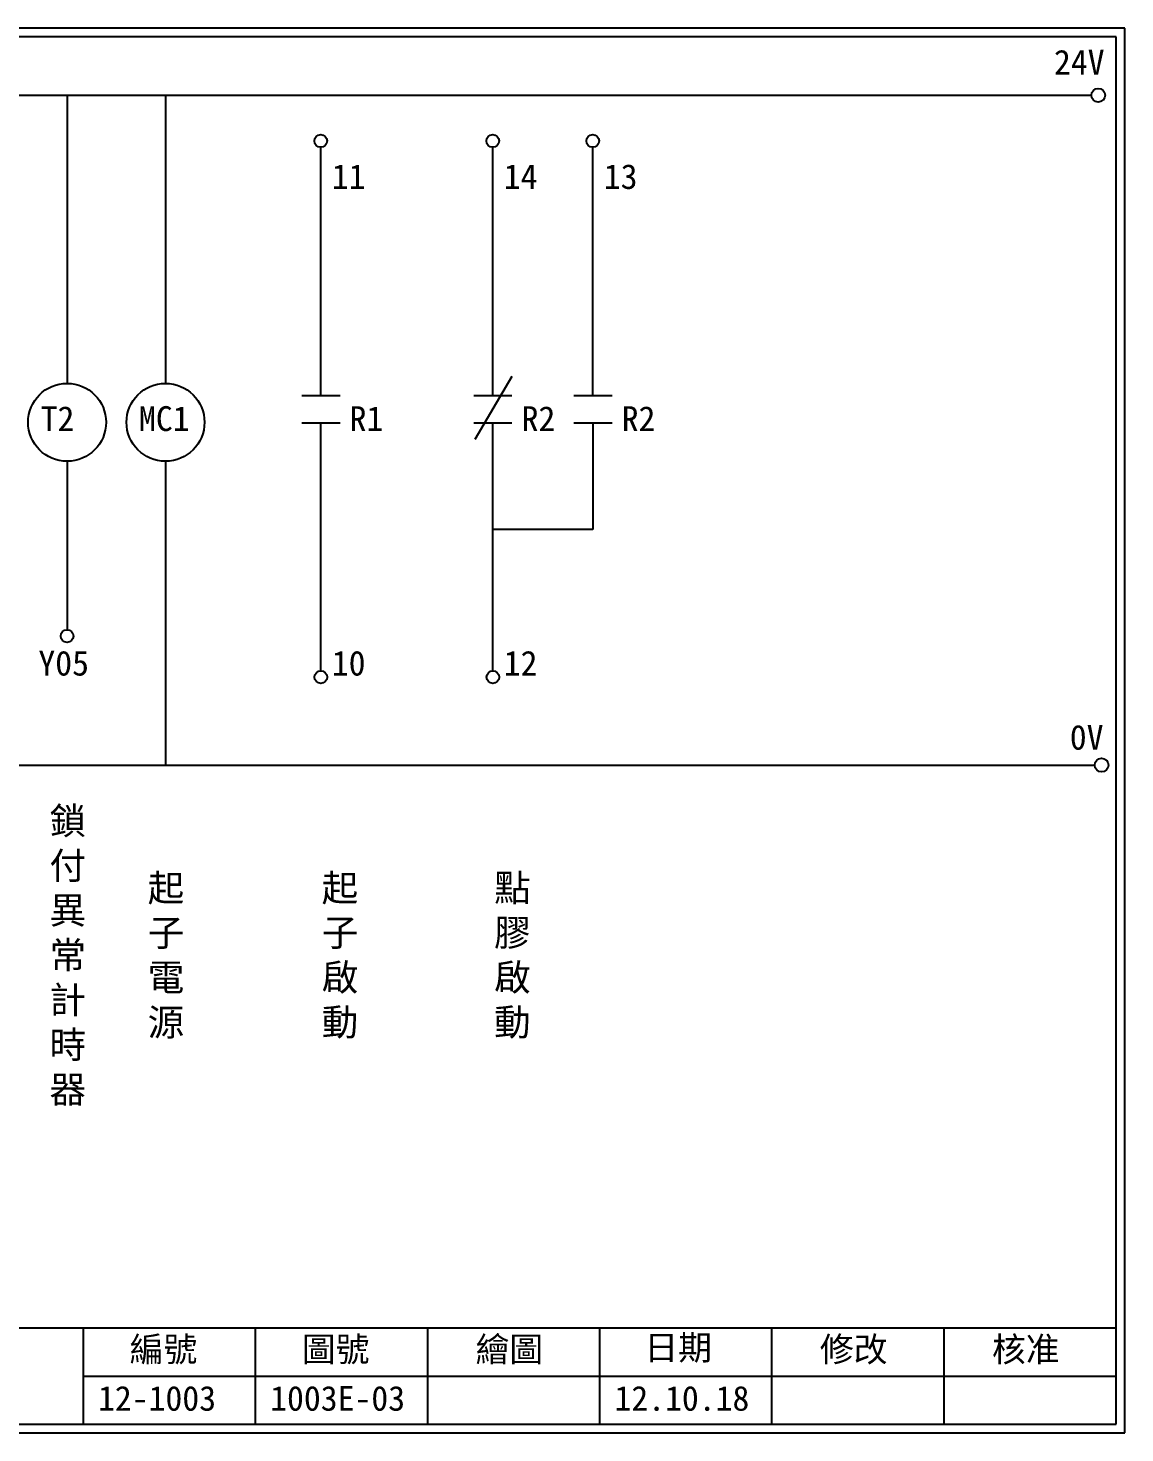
# Model space of a CAD drawing. Extents: x 926 to 1213, y 3 to 207.
# Drawn here: x 1053.5 to 1212.7, y 3 to 207 of the extents above; entities that cross this region are included whole.
import ezdxf

# ---------------------------------------------------------------- set-up
doc = ezdxf.new("R2010")
doc.units = 0
doc.layers.get('0').update_dxf_attribs({"linetype": 'CONTINUOUS'})
doc.layers.add('圖框層', color=7, linetype='CONTINUOUS')
doc.layers.add('標尺寸層', color=3, linetype='CONTINUOUS')
doc.styles.add('CNS', font='romanc.shx', dxfattribs={"bigfont": 'chineset.shx'})
doc.styles.add('STSL', font='KAIU.TTF')

msp = doc.modelspace()

# ---------------------------------------------------------------- linework, layer by layer
for p, q in [((1095.95, 153.64), (1095.95, 189.66)), ((1120.93, 153.64), (1120.93, 189.66)), ((1135.46, 153.64), (1135.46, 189.66)), ((1095.97, 113.65), (1095.97, 149.67)), ((1120.95, 113.65), (1120.95, 149.67))]:
    msp.add_line(p, q)
for centre in [(1208.88, 197.22), (1209.36, 99.96)]:
    msp.add_circle(centre, 1)
at = {"layer": '圖框層', "color": 7}
for p, q in [((1212.74, 206.97), (925.74, 206.97)), ((1212.74, 3), (1212.74, 206.97)), ((1211.49, 205.72), (926.99, 205.72)), ((1211.49, 4.25), (1211.49, 205.72)), ((926.99, 18.25), (1211.49, 18.25)), ((1061.49, 4.25), (1061.49, 18.25)), ((1086.49, 4.25), (1086.49, 18.25)), ((1111.49, 4.25), (1111.49, 18.25)), ((1136.49, 4.25), (1136.49, 18.25)), ((1161.49, 4.25), (1161.49, 18.25)), ((1186.49, 4.25), (1186.49, 18.25)), ((1061.49, 11.25), (1211.49, 11.25)), ((926.99, 4.25), (1211.49, 4.25)), ((925.74, 3), (1212.74, 3))]:
    msp.add_line(p, q, dxfattribs=at)
at = {"layer": '標尺寸層', "color": 7}
for p, q in [((930.28, 197.22), (1207.88, 197.22)), ((1059.12, 197.22), (1059.12, 155.39)), ((1073.41, 197.22), (1073.41, 155.39)), ((1093.19, 153.64), (1098.76, 153.64)), ((1118.17, 153.64), (1123.73, 153.64)), ((1132.7, 153.64), (1138.26, 153.64)), ((1093.19, 149.67), (1098.76, 149.67)), ((1118.17, 149.67), (1123.73, 149.67)), ((1132.7, 149.67), (1138.26, 149.67)), ((1059.12, 144.07), (1059.12, 119.62)), ((1073.41, 144.07), (1073.41, 99.96)), ((930.49, 99.96), (1208.36, 99.96))]:
    msp.add_line(p, q, dxfattribs=at)
at = {"layer": '標尺寸層'}
for p, q in [((1123.72, 156.39), (1118.33, 147.22)), ((1135.48, 149.67), (1135.48, 134.19)), ((1135.48, 134.19), (1120.95, 134.19))]:
    msp.add_line(p, q, dxfattribs=at)
at = {"layer": '標尺寸層', "color": 7}
for centre, radius in [((1095.95, 190.58), 0.92), ((1120.93, 190.58), 0.92), ((1135.46, 190.58), 0.92), ((1059.12, 149.73), 5.66), ((1073.41, 149.73), 5.66), ((1059.12, 118.7), 0.92), ((1095.97, 112.73), 0.92), ((1120.95, 112.73), 0.92)]:
    msp.add_circle(centre, radius, dxfattribs=at)

# ---------------------------------------------------------------- texts
at = {"layer": '圖框層', "color": 4, "style": 'STSL'}
for s, p in [('24V', (1202.44, 200.22)), ('11', (1097.56, 183.61)), ('14', (1122.53, 183.61)), ('13', (1137.06, 183.61)), ('T2', (1055.28, 148.47)), ('MC1', (1069.56, 148.47)), ('R1', (1100.15, 148.47)), ('R2', (1125.13, 148.47)), ('R2', (1139.66, 148.47)), ('Y05', (1054.95, 112.96)), ('10', (1097.56, 112.96)), ('12', (1122.53, 112.96)), ('0V', (1204.74, 102.2)), ('編號', (1068.21, 13.34)), ('圖號', (1093.21, 13.34)), ('繪圖', (1118.44, 13.34)), ('日期', (1142.96, 13.59)), ('修改', (1168.44, 13.34)), ('核准', (1193.44, 13.34)), ('12-1003', (1063.61, 6.22)), ('1003E-03', (1088.61, 6.22)), ('12.10.18', (1138.61, 6.22))]:
    msp.add_text(s, height=3.6, dxfattribs=at).set_placement(p)
at = {"layer": '標尺寸層', "color": 7, "char_height": 3.9, "width": 2.8481, "attachment_point": 5, "style": 'CNS'}
for s, insert in [('{\\fDFKai-SB|b0|i0|c136|p65;鎖付異常計時器}', (1059.22, 72.16)), ('{\\fDFKai-SB|b0|i0|c136|p65;起子電源}', (1073.48, 72.16)), ('{\\fDFKai-SB|b0|i0|c136|p65;起子啟動}', (1098.75, 72.16)), ('{\\fDFKai-SB|b0|i0|c136|p65;點膠啟動}', (1123.79, 72.16))]:
    msp.add_mtext(s, dxfattribs=dict(at, insert=insert))

doc.saveas('drawing.dxf')
